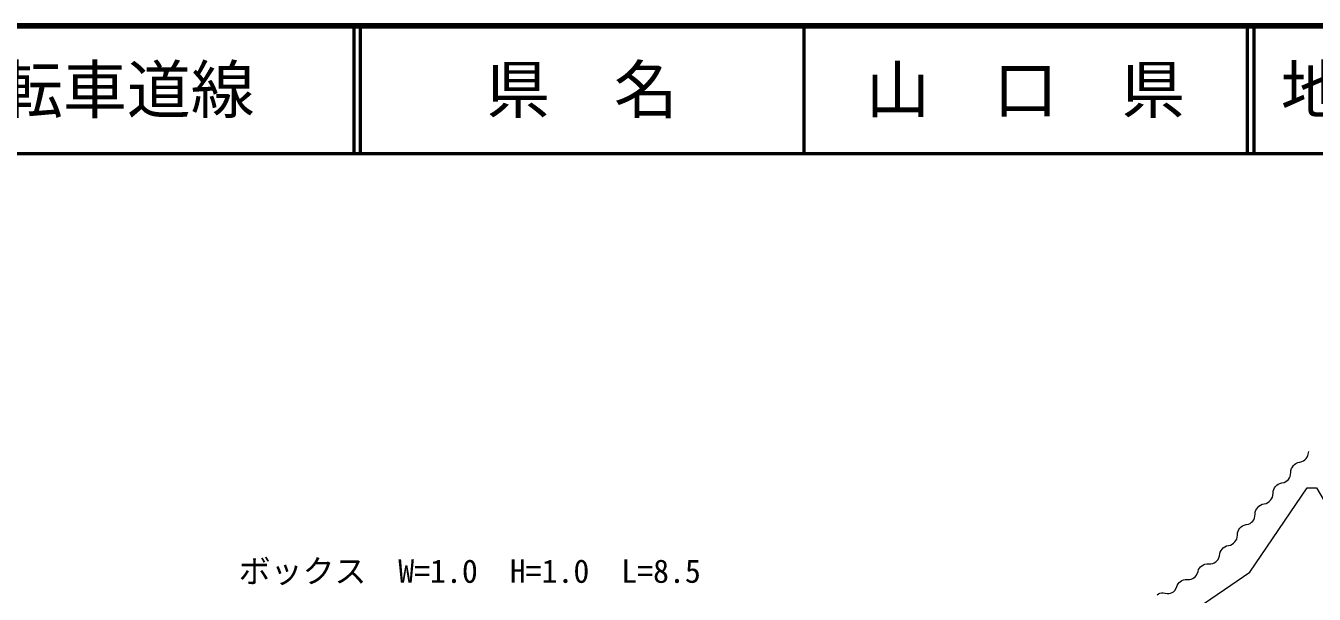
# Model space of a CAD drawing. Units: millimetres, scale not verified. Extents: x 40000 to 680000, y 20000 to 380000.
# Drawn here: x 272052 to 372995, y 335471 to 380000 of the extents above; entities that cross this region are included whole.
import ezdxf
from ezdxf.enums import TextEntityAlignment as Align

# ---------------------------------------------------------------- set-up
doc = ezdxf.new("R2010")
doc.units = ezdxf.units.MM
doc.header["$LTSCALE"] = 1000
for name, color, linetype, lineweight in [('M-BGD', 7, 'Continuous', 13), ('M-STR-HTXT', 7, 'Continuous', 13), ('M-TTL', 2, 'Continuous', 140), ('M-TTL-LINE', 7, 'Continuous', 50)]:
    doc.layers.add(name, color=color, linetype=linetype, lineweight=lineweight)
doc.layers.add('M-TTL-TXT', color=7, linetype='Continuous')
doc.styles.add('ＭＳ ゴシック', font='')
doc.styles.get('ＭＳ ゴシック').set_extended_font_data('MS Gothic')

msp = doc.modelspace()

# ---------------------------------------------------------------- linework, layer by layer
at = {"layer": 'M-BGD'}
for p, q in [((372442, 346210), (372506, 346332)), ((372506, 346332), (372559, 346640)), ((371173, 345174), (371216, 345313)), ((371216, 345313), (371280, 345436)), ((371280, 345436), (371360, 345544)), ((371360, 345544), (371455, 345640)), ((371455, 345640), (371566, 345722)), ((371566, 345722), (371697, 345787)), ((371697, 345787), (371861, 345823)), ((371861, 345823), (372026, 345859)), ((372026, 345859), (372157, 345923)), ((372157, 345923), (372268, 346005)), ((372268, 346005), (372362, 346101)), ((372362, 346101), (372442, 346210)), ((370465, 344189), (370629, 344225)), ((370629, 344225), (370760, 344289)), ((370760, 344289), (370871, 344371)), ((370871, 344371), (370966, 344467)), ((370966, 344467), (371046, 344576)), ((371046, 344576), (371109, 344698)), ((371109, 344698), (371163, 345006)), ((371163, 345006), (371173, 345174)), ((369713, 343064), (369766, 343372)), ((369766, 343372), (369776, 343540)), ((369776, 343540), (369820, 343679)), ((369820, 343679), (369884, 343801)), ((369884, 343801), (369964, 343910)), ((369964, 343910), (370058, 344006)), ((370058, 344006), (370169, 344088)), ((370169, 344088), (370300, 344153)), ((370300, 344153), (370465, 344189)), ((368487, 342167), (368567, 342276)), ((368567, 342276), (368662, 342372)), ((368662, 342372), (368773, 342454)), ((368773, 342454), (368904, 342518)), ((368904, 342518), (369068, 342555)), ((369068, 342555), (369233, 342591)), ((369233, 342591), (369364, 342655)), ((369364, 342655), (369475, 342737)), ((369475, 342737), (369569, 342833)), ((369569, 342833), (369649, 342942)), ((369649, 342942), (369713, 343064)), ((368078, 341103), (368173, 341199)), ((368173, 341199), (368253, 341308)), ((368253, 341308), (368316, 341430)), ((368316, 341430), (368370, 341737)), ((368370, 341737), (368380, 341906)), ((368380, 341906), (368423, 342045)), ((368423, 342045), (368487, 342167)), ((366973, 340103), (366983, 340272)), ((366983, 340272), (367027, 340411)), ((367027, 340411), (367091, 340533)), ((367091, 340533), (367171, 340642)), ((367171, 340642), (367265, 340738)), ((367265, 340738), (367376, 340820)), ((367376, 340820), (367507, 340884)), ((367507, 340884), (367672, 340920)), ((367672, 340920), (367836, 340956)), ((367836, 340956), (367967, 341021)), ((367967, 341021), (368078, 341103)), ((365869, 339104), (365980, 339186)), ((365980, 339186), (366111, 339250)), ((366111, 339250), (366275, 339286)), ((366275, 339286), (366440, 339322)), ((366440, 339322), (366571, 339387)), ((366571, 339387), (366682, 339469)), ((366682, 339469), (366776, 339565)), ((366776, 339565), (366856, 339673)), ((366856, 339673), (366920, 339796)), ((366920, 339796), (366973, 340103)), ((365374, 338085), (365461, 338187)), ((365461, 338187), (365577, 338469)), ((365577, 338469), (365587, 338638)), ((365587, 338638), (365630, 338777)), ((365630, 338777), (365694, 338899)), ((365694, 338899), (365774, 339008)), ((365774, 339008), (365869, 339104)), ((363778, 336956), (363894, 337239)), ((363894, 337239), (363939, 337398)), ((363939, 337398), (364010, 337521)), ((364010, 337521), (364097, 337623)), ((364097, 337623), (364197, 337708)), ((364197, 337708), (364308, 337777)), ((364308, 337777), (364431, 337829)), ((364431, 337829), (364570, 337859)), ((364570, 337859), (364736, 337854)), ((364736, 337854), (364901, 337849)), ((364901, 337849), (365040, 337879)), ((365040, 337879), (365163, 337931)), ((365163, 337931), (365274, 338000)), ((365274, 338000), (365374, 338085)), ((362211, 336008), (362256, 336167)), ((362256, 336167), (362328, 336290)), ((362328, 336290), (362415, 336392)), ((362415, 336392), (362514, 336477)), ((362514, 336477), (362625, 336546)), ((362625, 336546), (362748, 336598)), ((362748, 336598), (362887, 336628)), ((362887, 336628), (363053, 336623)), ((363053, 336623), (363218, 336618)), ((363218, 336618), (363357, 336649)), ((363357, 336649), (363480, 336701)), ((363480, 336701), (363591, 336770)), ((363591, 336770), (363691, 336854)), ((363691, 336854), (363778, 336956)), ((360682, 335434), (360788, 335500)), ((360788, 335500), (360904, 335548)), ((360904, 335548), (361029, 335578)), ((361029, 335578), (361166, 335584)), ((361166, 335584), (361324, 335551)), ((361324, 335551), (361481, 335517)), ((361481, 335517), (361619, 335523)), ((361619, 335523), (361744, 335553)), ((361744, 335553), (361859, 335601)), ((361859, 335601), (361966, 335667)), ((361966, 335667), (362062, 335752)), ((362062, 335752), (362211, 336008))]:
    msp.add_line(p, q, dxfattribs=at)
msp.add_lwpolyline([(337708, 319436), (337061, 320669), (337478, 321602), (363398, 334079), (367952, 337204), (372445, 343813), (373179, 343793), (389767, 315681)], dxfattribs=at)
at = {"layer": 'M-TTL'}
msp.add_line((680000, 380000), (40000, 380000), dxfattribs=at)
at = {"layer": 'M-TTL-LINE'}
for p, q in [((297750, 380000), (297750, 370000)), ((298250, 380000), (298250, 370000)), ((333000, 380000), (333000, 370000)), ((367750, 380000), (367750, 370000)), ((368250, 380000), (368250, 370000)), ((40000, 370000), (680000, 370000))]:
    msp.add_line(p, q, dxfattribs=at)

# ---------------------------------------------------------------- texts
at = {"layer": 'M-STR-HTXT', "style": 'ＭＳ ゴシック'}
msp.add_text('ボックス\u3000W=1.0\u3000H=1.0\u3000L=8.5', height=1833, dxfattribs=at).set_placement((306836, 335814), align=Align.BOTTOM_CENTER)
at = {"layer": 'M-TTL-TXT', "style": 'ＭＳ ゴシック'}
for s, p in [('一般県道\u3000山口防府小郡自転車道線', (209969, 375000)), ('地 名', (370380, 375000))]:
    msp.add_text(s, height=3666, dxfattribs=at).set_placement(p, align=Align.MIDDLE_LEFT)
for s, p in [('県\u3000名', (315625, 375000)), ('山\u3000口\u3000県', (350375, 375000))]:
    msp.add_text(s, height=3666, dxfattribs=at).set_placement(p, align=Align.MIDDLE_CENTER)

doc.saveas('drawing.dxf')
